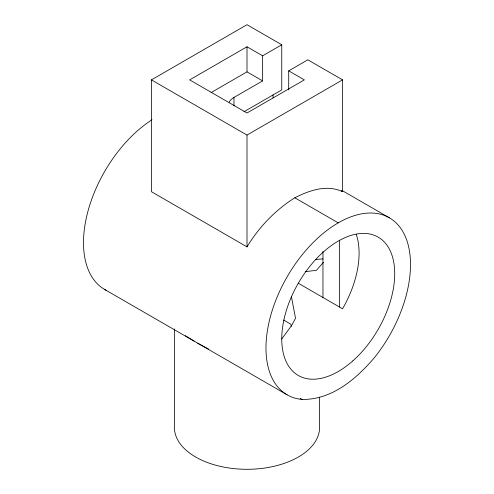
<?xml version="1.0" encoding="UTF-8"?>
<svg xmlns="http://www.w3.org/2000/svg" width="494" height="494" viewBox="0 0 494 494"><rect width="100%" height="100%" fill="white"/><g stroke="black" fill="none" stroke-linecap="round" stroke-linejoin="round"><path stroke-width="0.74" d="M174.475 328.924L174.394 427.384A72.606 41.916 0 0 0 247 469.3A72.606 41.916 0 0 0 319.606 427.384L319.606 397.281M243.925 111.761L281.759 89.914L281.759 44.769L247 24.7L151.423 79.88L151.423 191.691L247 246.87C258.973 227.104 275.257 210.16 294.788 197.773C309.324 190.425 326.849 184.219 342.577 191.691L342.577 79.88L307.824 59.817L288.706 70.852L288.706 89.852M281.759 338.915L291.627 325.509L295.548 318.284L291.398 296.585M323.558 262.234L316.407 270.298L305.267 271.663M281.759 44.769L262.641 55.803L247 46.776L189.653 79.88L247 112.99L304.347 79.88L288.706 70.852M210.994 92.644L247 71.858L262.641 80.886L262.641 55.803M229.197 102.209A18.432 10.64 0 0 1 233.965 97.442L262.641 80.886M151.423 79.88L247 135.066L342.577 79.88M302.1 399.436C331.832 399.905 356.106 379.096 374.372 357.712A102.202 59.008 -60 0 0 393.595 220.701A102.202 59.008 -60 0 0 282.877 284.63A102.202 59.008 -60 0 0 302.1 399.436L300.111 398.294M315.543 259.443L323.033 258.905M104.66 289.472L287.131 394.817M197.711 343.188L208.746 349.215M341.879 190.394L389.34 217.792M341.243 190.919L342.577 191.691M294.788 197.773L338.236 222.856M298.234 283.21L342.546 308.793A79.874 46.115 -60 0 0 356.23 234.286M283.636 320.063L290.793 324.2L291.392 326.361M185.367 335.71L194.086 341.095M339.477 240.294L339.477 307.021M322.965 251.471L322.965 297.493M273.065 94.934L273.065 98.022M247 46.776L247 71.858M247 135.066L247 246.87M233.965 97.442L233.965 105.932M106.593 290.503A102.202 59.008 -60 0 1 87.833 211.716A102.202 59.008 -60 0 1 152.004 119.795M352.852 360.861A79.874 46.115 -60 0 0 378.169 237.132A79.874 46.115 -60 0 0 283.68 320.921A79.874 46.115 -60 0 0 352.852 360.861"/></g></svg>
